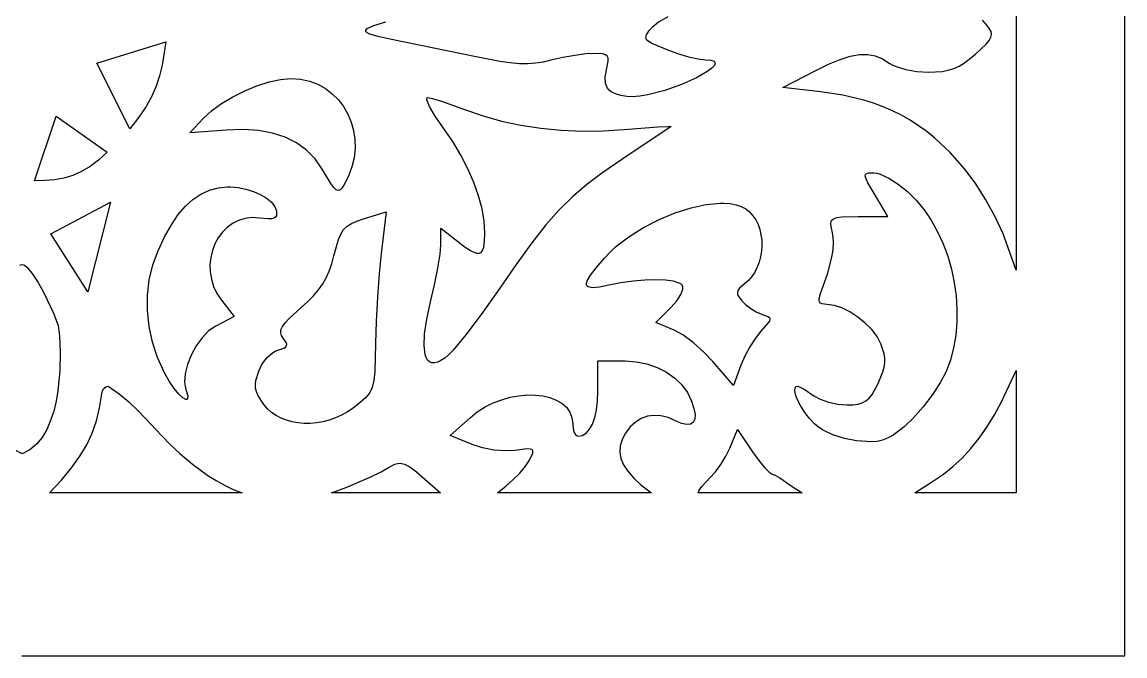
# Model space of a CAD drawing. Extents: x -213 to 423, y -34 to 331.
# Drawn here: x 105 to 423.3, y -34.4 to 148.5 of the extents above; entities that cross this region are included whole.
import ezdxf

# ---------------------------------------------------------------- set-up
doc = ezdxf.new("R2010")
doc.units = 0

msp = doc.modelspace()

# ---------------------------------------------------------------- linework, layer by layer
at = {"layer": 'Layer 1'}
for p, q in [((423.293738, -34.441721), (423.293738, 331.44174)), ((391.878876, 207.281601), (391.878876, 76.939031)), ((291.389237, 150.012524), (288.650028, 148.476105)), ((204.242606, 146.202307), (204.620023, 146.612184)), ((204.620023, 146.612184), (206.514944, 147.504421)), ((206.514944, 147.504421), (209.978908, 148.529751)), ((286.79521, 146.97424), (285.82303, 145.861003)), ((288.650028, 148.476105), (286.79521, 146.97424)), ((383.518043, 147.512226), (382.140691, 149.019485)), ((384.224898, 146.576519), (383.518043, 147.512226)), ((384.660829, 145.737425), (384.224898, 146.576519)), ((204.235433, 145.809302), (204.242606, 146.202307)), ((204.591164, 145.4277), (204.235433, 145.809302)), ((205.302462, 145.052034), (204.591164, 145.4277)), ((207.762397, 144.296639), (205.302462, 145.052034)), ((211.556527, 143.499378), (207.762397, 144.296639)), ((235.554235, 138.569309), (211.556527, 143.499378)), ((285.191857, 144.969951), (284.945666, 144.234687)), ((284.945666, 144.234687), (285.12843, 143.588814)), ((285.12843, 143.588814), (285.784125, 142.965938)), ((285.82303, 145.861003), (285.191857, 144.969951)), ((384.092594, 143.176226), (384.619726, 144.099639)), ((384.619726, 144.099639), (384.800788, 144.932585)), ((384.800788, 144.932585), (384.660829, 145.737425)), ((126.57236, 136.681948), (146.486666, 142.758545)), ((146.486666, 142.758545), (145.373124, 136.036071)), ((146.486666, 142.758545), (146.486666, 142.758545)), ((285.784125, 142.965938), (286.956726, 142.299661)), ((286.956726, 142.299661), (291.028543, 140.571323)), ((291.028543, 140.571323), (294.18578, 139.429394)), ((380.184293, 139.239587), (383.194344, 142.099987)), ((383.194344, 142.099987), (384.092594, 143.176226)), ((242.916473, 137.130176), (235.554235, 138.569309)), ((245.879089, 136.713834), (242.916473, 137.130176)), ((255.349273, 136.949614), (253.132219, 136.615812)), ((257.638124, 137.458059), (255.349273, 136.949614)), ((261.060854, 138.227776), (257.638124, 137.458059)), ((264.564535, 138.858833), (261.060854, 138.227776)), ((267.738118, 139.285597), (264.564535, 138.858833)), ((270.170554, 139.442434), (267.738118, 139.285597)), ((272.602061, 139.292141), (270.170554, 139.442434)), ((273.361391, 139.050047), (272.602061, 139.292141)), ((273.851786, 138.648453), (273.361391, 139.050047)), ((273.654235, 134.724031), (274.131816, 137.222154)), ((274.099758, 138.051206), (273.851786, 138.648453)), ((274.131816, 137.222154), (274.099758, 138.051206)), ((294.18578, 139.429394), (297.343371, 138.495737)), ((297.343371, 138.495737), (300.134896, 137.865654)), ((300.134896, 137.865654), (302.193932, 137.634448)), ((302.193932, 137.634448), (303.781865, 137.517369)), ((303.781865, 137.517369), (304.706029, 137.18619)), ((304.706029, 137.18619), (305.025635, 136.671001)), ((337.769297, 136.355479), (341.083978, 137.730749)), ((341.083978, 137.730749), (344.032629, 138.652735)), ((344.032629, 138.652735), (346.671681, 139.127177)), ((346.671681, 139.127177), (349.057567, 139.159815)), ((349.057567, 139.159815), (351.246719, 138.756389)), ((351.246719, 138.756389), (353.295567, 137.922641)), ((353.295567, 137.922641), (355.260543, 136.664309)), ((376.991189, 136.716051), (380.184293, 139.239587)), ((136.070902, 117.711323), (126.57236, 136.681948)), ((145.373124, 136.036071), (144.630054, 132.976301)), ((248.500402, 136.492764), (245.879089, 136.713834)), ((250.883687, 136.461809), (248.500402, 136.492764)), ((253.132219, 136.615812), (250.883687, 136.461809)), ((273.296323, 132.566392), (273.654235, 134.724031)), ((302.949212, 134.322252), (299.627672, 132.387988)), ((304.088016, 135.208943), (302.949212, 134.322252)), ((304.799893, 136.001889), (304.088016, 135.208943)), ((305.025635, 136.671001), (304.799893, 136.001889)), ((324.57771, 129.599934), (334.032154, 134.521184)), ((334.032154, 134.521184), (337.769297, 136.355479)), ((355.260543, 136.664309), (356.125777, 136.13031)), ((356.125777, 136.13031), (357.240192, 135.632477)), ((357.240192, 135.632477), (360.030765, 134.7885)), ((360.030765, 134.7885), (363.260658, 134.218765)), ((363.260658, 134.218765), (366.558266, 134.009656)), ((366.558266, 134.009656), (370.587792, 134.258048)), ((370.587792, 134.258048), (372.318795, 134.597965)), ((372.318795, 134.597965), (373.928894, 135.107858)), ((373.928894, 135.107858), (375.469291, 135.807347)), ((375.469291, 135.807347), (376.991189, 136.716051)), ((144.630054, 132.976301), (143.663423, 130.018149)), ((172.77312, 130.124217), (176.264742, 131.236901)), ((176.264742, 131.236901), (179.572004, 131.950114)), ((179.572004, 131.950114), (182.558193, 132.20167)), ((182.558193, 132.20167), (185.318612, 132.005812)), ((182.558193, 132.20167), (182.558193, 132.20167)), ((185.318612, 132.005812), (187.908483, 131.438454)), ((187.908483, 131.438454), (190.312746, 130.529913)), ((190.312746, 130.529913), (192.516339, 129.310507)), ((273.39854, 130.788807), (273.296323, 132.566392)), ((273.959333, 129.400153), (273.39854, 130.788807)), ((299.627672, 132.387988), (295.308961, 130.439805)), ((143.663423, 130.018149), (142.398713, 127.087095)), ((165.783651, 126.949177), (169.233852, 128.674247)), ((169.233852, 128.674247), (172.77312, 130.124217)), ((192.516339, 129.310507), (194.504199, 127.810555)), ((194.504199, 127.810555), (196.261264, 126.060374)), ((274.411211, 128.85445), (273.959333, 129.400153)), ((274.977152, 128.409309), (274.411211, 128.85445)), ((276.23693, 127.800077), (274.977152, 128.409309)), ((277.812288, 127.316008), (276.23693, 127.800077)), ((285.57477, 127.464514), (283.258126, 127.088099)), ((290.466764, 128.718411), (285.57477, 127.464514)), ((295.308961, 130.439805), (290.466764, 128.718411)), ((335.443266, 128.409309), (324.57771, 129.599934)), ((341.884832, 127.445724), (335.443266, 128.409309)), ((347.893681, 126.003074), (341.884832, 127.445724)), ((142.398713, 127.087095), (140.761403, 124.10862)), ((159.697303, 122.922474), (162.55923, 125.01119)), ((162.55923, 125.01119), (165.783651, 126.949177)), ((196.261264, 126.060374), (197.772474, 124.090281)), ((221.768033, 126.579523), (222.016388, 126.760073)), ((221.793416, 126.061984), (221.768033, 126.579523)), ((222.589306, 124.16061), (221.793416, 126.061984)), ((222.016388, 126.760073), (223.471036, 126.477649)), ((222.016388, 126.760073), (222.016388, 126.760073)), ((224.251879, 121.345287), (222.589306, 124.16061)), ((223.471036, 126.477649), (226.028076, 125.708548)), ((226.028076, 125.708548), (233.005416, 123.179378)), ((279.502457, 127.005968), (277.812288, 127.316008)), ((281.106666, 126.918823), (279.502457, 127.005968)), ((283.258126, 127.088099), (281.106666, 126.918823)), ((350.748225, 125.095406), (347.893681, 126.003074)), ((353.509458, 124.05994), (350.748225, 125.095406)), ((108.589513, 102.709448), (114.851318, 121.327295)), ((114.851318, 121.327295), (129.570971, 110.999726)), ((114.851318, 121.327295), (114.851318, 121.327295)), ((138.676972, 121.008202), (136.070902, 117.711323)), ((140.761403, 124.10862), (138.676972, 121.008202)), ((157.334582, 120.745212), (159.697303, 122.922474)), ((197.772474, 124.090281), (199.022766, 121.930596)), ((199.022766, 121.930596), (199.997079, 119.611635)), ((226.628957, 117.905351), (224.251879, 121.345287)), ((233.005416, 123.179378), (238.018872, 121.411214)), ((238.018872, 121.411214), (243.33336, 119.931224)), ((356.182333, 122.893997), (353.509458, 124.05994)), ((358.771807, 121.5949), (356.182333, 122.893997)), ((361.282836, 120.159973), (358.771807, 121.5949)), ((153.418749, 116.573615), (157.334582, 120.745212)), ((199.997079, 119.611635), (200.680351, 117.163717)), ((229.284593, 114.044358), (226.628957, 117.905351)), ((243.33336, 119.931224), (248.898743, 118.745547)), ((248.898743, 118.745547), (254.664881, 117.860324)), ((254.664881, 117.860324), (260.581637, 117.281692)), ((292.316154, 118.381601), (278.116874, 108.821323)), ((278.734235, 117.44674), (288.46769, 118.235983)), ((288.46769, 118.235983), (291.35016, 118.404441)), ((291.35016, 118.404441), (292.316154, 118.381601)), ((363.720376, 118.586536), (361.282836, 120.159973)), ((366.089381, 116.871914), (363.720376, 118.586536)), ((163.887429, 117.332087), (153.418749, 116.573615)), ((168.768458, 117.479602), (163.887429, 117.332087)), ((173.236713, 117.184746), (168.768458, 117.479602)), ((177.296754, 116.44573), (173.236713, 117.184746)), ((180.953144, 115.260762), (177.296754, 116.44573)), ((184.210442, 113.628051), (180.953144, 115.260762)), ((200.680351, 117.163717), (201.057519, 114.617159)), ((201.057519, 114.617159), (201.113522, 112.00228)), ((260.581637, 117.281692), (266.598874, 117.015792)), ((266.598874, 117.015792), (272.666452, 117.068761)), ((272.666452, 117.068761), (278.734235, 117.44674)), ((368.394809, 115.013428), (366.089381, 116.871914)), ((372.834751, 110.854154), (368.394809, 115.013428)), ((187.07321, 111.545808), (184.210442, 113.628051)), ((189.54601, 109.012241), (187.07321, 111.545808)), ((201.113522, 112.00228), (200.833299, 109.349397)), ((231.640555, 110.118318), (229.284593, 114.044358)), ((127.06678, 108.667246), (124.587483, 106.795435)), ((129.570971, 110.999726), (127.06678, 108.667246)), ((191.633402, 106.025559), (189.54601, 109.012241)), ((200.833299, 109.349397), (200.201787, 106.688829)), ((233.680073, 106.170032), (231.640555, 110.118318)), ((278.116874, 108.821323), (272.622006, 105.056849)), ((377.079849, 106.087295), (372.834751, 110.854154)), ((122.103705, 105.339128), (119.586072, 104.253163)), ((124.587483, 106.795435), (122.103705, 105.339128)), ((194.116831, 101.95524), (191.633402, 106.025559)), ((200.201787, 106.688829), (199.203926, 104.050893)), ((235.386375, 102.2423), (233.680073, 106.170032)), ((272.622006, 105.056849), (267.948559, 101.575406)), ((380.034867, 102.069007), (377.079849, 106.087295)), ((111.536305, 102.765682), (108.589513, 102.709448)), ((114.331747, 103.011604), (111.536305, 102.765682)), ((117.005211, 103.492376), (114.331747, 103.011604)), ((119.586072, 104.253163), (117.005211, 103.492376)), ((194.973263, 100.76421), (194.116831, 101.95524)), ((199.203926, 104.050893), (197.824652, 101.465906)), ((236.742692, 98.377922), (235.386375, 102.2423)), ((348.330248, 104.016304), (348.376769, 104.532797)), ((348.575097, 103.230069), (348.330248, 104.016304)), ((348.376769, 104.532797), (348.71243, 104.836062)), ((349.113541, 102.117579), (348.575097, 103.230069)), ((348.71243, 104.836062), (349.335004, 104.982612)), ((351.080126, 98.687781), (349.113541, 102.117579)), ((349.335004, 104.982612), (350.242265, 105.028962)), ((350.242265, 105.028962), (350.841987, 105.028962)), ((350.242265, 105.028962), (350.242265, 105.028962)), ((350.841987, 105.028962), (351.670887, 104.918185)), ((351.670887, 104.918185), (352.687954, 104.600725)), ((352.687954, 104.600725), (355.127666, 103.434999)), ((355.127666, 103.434999), (357.843275, 101.710264)), ((383.099613, 97.207445), (380.034867, 102.069007)), ((154.295244, 97.334801), (156.597432, 98.849274)), ((156.597432, 98.849274), (159.056951, 99.943776)), ((159.056951, 99.943776), (161.700207, 100.645698)), ((161.700207, 100.645698), (164.160832, 100.901462)), ((164.160832, 100.901462), (165.007499, 100.901462)), ((164.160832, 100.901462), (164.160832, 100.901462)), ((165.007499, 100.901462), (167.306005, 100.716903)), ((167.306005, 100.716903), (169.572772, 100.279298)), ((169.572772, 100.279298), (171.73391, 99.61822)), ((171.73391, 99.61822), (173.715526, 98.763243)), ((173.715526, 98.763243), (175.44373, 97.743943)), ((195.653576, 100.076451), (194.973263, 100.76421)), ((196.21832, 99.847352), (195.653576, 100.076451)), ((196.728046, 100.032302), (196.21832, 99.847352)), ((197.243306, 100.586691), (196.728046, 100.032302)), ((197.824652, 101.465906), (197.243306, 100.586691)), ((267.948559, 101.575406), (263.829032, 98.093846)), ((354.819571, 92.346601), (351.080126, 98.687781)), ((357.843275, 101.710264), (360.516932, 99.605003)), ((360.516932, 99.605003), (363.042915, 97.124611)), ((113.23736, 87.407712), (130.514652, 96.474101)), ((130.514652, 96.474101), (123.997082, 70.650767)), ((130.514652, 96.474101), (130.514652, 96.474101)), ((152.123982, 95.372962), (154.295244, 97.334801)), ((175.44373, 97.743943), (176.84463, 96.589892)), ((176.84463, 96.589892), (177.844336, 95.330665)), ((237.732253, 94.619699), (236.742692, 98.377922)), ((263.829032, 98.093846), (259.995923, 94.329026)), ((298.062576, 94.886916), (302.464701, 95.833684)), ((302.464701, 95.833684), (306.524293, 96.218337)), ((306.524293, 96.218337), (307.494432, 96.218337)), ((306.524293, 96.218337), (306.524293, 96.218337)), ((307.494432, 96.218337), (309.364866, 96.090875)), ((309.364866, 96.090875), (311.063527, 95.781801)), ((311.063527, 95.781801), (312.56955, 95.283097)), ((363.042915, 97.124611), (365.342948, 94.338991)), ((385.912762, 92.115912), (383.099613, 97.207445)), ((148.068611, 89.997619), (150.05724, 92.936366)), ((150.05724, 92.936366), (152.123982, 95.372962)), ((177.844336, 95.330665), (178.368957, 93.995837)), ((178.380249, 92.652875), (178.126544, 92.20775)), ((178.368957, 93.995837), (178.454835, 93.24629)), ((178.454835, 93.24629), (178.380249, 92.652875)), ((203.539652, 91.72924), (210.030763, 93.766531)), ((210.030763, 93.766531), (208.593193, 81.736809)), ((210.030763, 93.766531), (210.030763, 93.766531)), ((238.338288, 91.010432), (237.732253, 94.619699)), ((259.995923, 94.329026), (256.18173, 89.9978)), ((288.8436, 91.520288), (293.471136, 93.431346)), ((293.471136, 93.431346), (298.062576, 94.886916)), ((312.56955, 95.283097), (313.862071, 94.58674)), ((313.862071, 94.58674), (314.977561, 93.687012)), ((314.977561, 93.687012), (315.938801, 92.617998)), ((315.938801, 92.617998), (316.746233, 91.403016)), ((341.604974, 92.24655), (346.299988, 92.346601)), ((346.299988, 92.346601), (354.819571, 92.346601)), ((365.342948, 94.338991), (367.410396, 91.286193)), ((146.131689, 86.529328), (148.068611, 89.997619)), ((164.172243, 89.221094), (162.7959, 87.837507)), ((165.733189, 90.368079), (164.172243, 89.221094)), ((167.463503, 91.245566), (165.733189, 90.368079)), ((169.347945, 91.82066), (167.463503, 91.245566)), ((171.371277, 92.060465), (169.347945, 91.82066)), ((173.518263, 91.932087), (171.371277, 92.060465)), ((176.104151, 91.68372), (173.518263, 91.932087)), ((177.007151, 91.731013), (176.104151, 91.68372)), ((177.675063, 91.903076), (177.007151, 91.731013)), ((178.126544, 92.20775), (177.675063, 91.903076)), ((197.786717, 88.589548), (198.785137, 89.580732)), ((198.785137, 89.580732), (200.032817, 90.379387)), ((200.032817, 90.379387), (201.595681, 91.068046)), ((201.595681, 91.068046), (203.539652, 91.72924)), ((238.544027, 87.59292), (238.338288, 91.010432)), ((256.18173, 89.9978), (252.118952, 84.817024)), ((280.093115, 86.544958), (284.333187, 89.207053)), ((284.333187, 89.207053), (288.8436, 91.520288)), ((316.746233, 91.403016), (317.400299, 90.065384)), ((317.400299, 90.065384), (317.901441, 88.628421)), ((338.446391, 90.462256), (338.637245, 91.208842)), ((338.534639, 89.447002), (338.446391, 90.462256)), ((338.829932, 88.122087), (338.534639, 89.447002)), ((338.637245, 91.208842), (339.179256, 91.727756)), ((339.179256, 91.727756), (340.144481, 92.059993)), ((340.144481, 92.059993), (341.604974, 92.24655)), ((367.410396, 91.286193), (369.238625, 88.004262)), ((388.112988, 87.407712), (385.912762, 92.115912)), ((123.997082, 70.650767), (113.23736, 87.407712)), ((144.220068, 82.504101), (146.131689, 86.529328)), ((161.6194, 86.250212), (160.65798, 84.492104)), ((162.7959, 87.837507), (161.6194, 86.250212)), ((196.273959, 85.699469), (196.971632, 87.323305)), ((196.971632, 87.323305), (197.786717, 88.589548)), ((225.861666, 84.250351), (225.861666, 88.986392)), ((225.861666, 88.986392), (230.632985, 85.238128)), ((238.472584, 85.241763), (238.544027, 87.59292)), ((276.276605, 83.587313), (280.093115, 86.544958)), ((317.901441, 88.628421), (318.250102, 87.115446)), ((318.250102, 87.115446), (318.446725, 85.549775)), ((339.09698, 86.553497), (338.829932, 88.122087)), ((339.164504, 84.778154), (339.09698, 86.553497)), ((369.238625, 88.004262), (370.821003, 84.531248)), ((391.878876, 76.939031), (388.112988, 87.407712)), ((160.65798, 84.492104), (159.926878, 82.596079)), ((194.967152, 81.048892), (196.273959, 85.699469)), ((225.628767, 81.480036), (225.861666, 84.250351)), ((230.632985, 85.238128), (232.852319, 83.56971)), ((232.852319, 83.56971), (234.630662, 82.435213)), ((237.766907, 82.369598), (238.22845, 83.505133)), ((238.22845, 83.505133), (238.472584, 85.241763)), ((252.118952, 84.817024), (247.540089, 78.503552)), ((274.575066, 82.014321), (276.276605, 83.587313)), ((318.49175, 83.954729), (318.385621, 82.353624)), ((318.446725, 85.549775), (318.49175, 83.954729)), ((338.705525, 80.633826), (339.033641, 82.802713)), ((339.033641, 82.802713), (339.164504, 84.778154)), ((370.821003, 84.531248), (372.150894, 80.905197)), ((142.698439, 78.392973), (144.220068, 82.504101)), ((159.441333, 80.595032), (159.216581, 78.521859)), ((159.926878, 82.596079), (159.441333, 80.595032)), ((194.341325, 78.735753), (194.967152, 81.048892)), ((208.593193, 81.736809), (208.022889, 75.964568)), ((224.994397, 77.441631), (225.628767, 81.480036)), ((234.630662, 82.435213), (236.01273, 81.848072)), ((236.01273, 81.848072), (237.043239, 81.821723)), ((237.043239, 81.821723), (237.440633, 82.023043)), ((237.440633, 82.023043), (237.766907, 82.369598)), ((270.682914, 77.61462), (273.036874, 80.387434)), ((273.036874, 80.387434), (274.575066, 82.014321)), ((318.12878, 80.769779), (317.721669, 79.226513)), ((318.385621, 82.353624), (318.12878, 80.769779)), ((337.462083, 75.742326), (338.705525, 80.633826)), ((372.150894, 80.905197), (373.221666, 77.164156)), ((104.351325, 78.346777), (104.999999, 78.579448)), ((104.999999, 78.579448), (105.648673, 78.346777)), ((104.999999, 78.579448), (104.999999, 78.579448)), ((105.648673, 78.346777), (106.362778, 77.805408)), ((106.362778, 77.805408), (107.931651, 75.961585)), ((141.681245, 74.112092), (142.698439, 78.392973)), ((159.216581, 78.521859), (159.26786, 76.409453)), ((159.26786, 76.409453), (159.61041, 74.290712)), ((192.757047, 74.711146), (193.61384, 76.637755)), ((193.61384, 76.637755), (194.341325, 78.735753)), ((224.055033, 72.677882), (224.994397, 77.441631)), ((247.540089, 78.503552), (242.177638, 70.77424)), ((269.034728, 75.431704), (270.682914, 77.61462)), ((317.16473, 77.747144), (316.458405, 76.354991)), ((317.721669, 79.226513), (317.16473, 77.747144)), ((373.221666, 77.164156), (374.026684, 73.346174)), ((107.931651, 75.961585), (109.595356, 73.377996)), ((109.595356, 73.377996), (111.242631, 70.384655)), ((141.166243, 69.704939), (141.681245, 74.112092)), ((159.61041, 74.290712), (160.259466, 72.198529)), ((191.743293, 72.912172), (192.757047, 74.711146)), ((208.022889, 75.964568), (207.531221, 69.140036)), ((267.899402, 73.179458), (268.098546, 73.800318)), ((268.098546, 73.800318), (269.034728, 75.431704)), ((277.809587, 73.269875), (274.315693, 72.573406)), ((281.321177, 73.761037), (277.809587, 73.269875)), ((284.722355, 74.047687), (281.321177, 73.761037)), ((287.885009, 74.130622), (284.722355, 74.047687)), ((290.681029, 74.010636), (287.885009, 74.130622)), ((292.982305, 73.688526), (290.681029, 74.010636)), ((294.660726, 73.165087), (292.982305, 73.688526)), ((314.59937, 73.925602), (313.447543, 72.935003)), ((315.603138, 75.07337), (314.59937, 73.925602)), ((316.458405, 76.354991), (315.603138, 75.07337)), ((335.443266, 70.156878), (337.462083, 75.742326)), ((374.026684, 73.346174), (374.559315, 69.489299)), ((111.242631, 70.384655), (114.042851, 64.488784)), ((160.259466, 72.198529), (161.230269, 70.1658)), ((161.230269, 70.1658), (162.538054, 68.22542)), ((189.134293, 69.52212), (190.544925, 71.197081)), ((190.544925, 71.197081), (191.743293, 72.912172)), ((222.907152, 67.731531), (224.055033, 72.677882)), ((242.177638, 70.77424), (237.460151, 64.116507)), ((267.880595, 72.682091), (267.899402, 73.179458)), ((268.042904, 72.303423), (267.880595, 72.682091)), ((268.387106, 72.038656), (268.042904, 72.303423)), ((269.624306, 71.831643), (268.387106, 72.038656)), ((271.598426, 72.022683), (269.624306, 71.831643)), ((274.315693, 72.573406), (271.598426, 72.022683)), ((295.226332, 72.828118), (294.660726, 73.165087)), ((295.077818, 69.876224), (295.671537, 71.395474)), ((295.588182, 72.441115), (295.226332, 72.828118)), ((295.721221, 71.990235), (295.588182, 72.441115)), ((295.671537, 71.395474), (295.721221, 71.990235)), ((311.667325, 71.172453), (311.483604, 70.629295)), ((311.483604, 70.629295), (311.498524, 70.067324)), ((311.498524, 70.067324), (311.708361, 69.461944)), ((312.053407, 71.721393), (311.667325, 71.172453)), ((313.447543, 72.935003), (312.053407, 71.721393)), ((335.019501, 68.699422), (335.443266, 70.156878)), ((141.151194, 65.214993), (141.166243, 69.704939)), ((162.538054, 68.22542), (166.224582, 63.533476)), ((185.565624, 66.117573), (187.483743, 67.843535)), ((187.483743, 67.843535), (189.134293, 69.52212)), ((207.531221, 69.140036), (207.171458, 62.116165)), ((221.792626, 62.727062), (222.907152, 67.731531)), ((292.28971, 66.232226), (293.914663, 68.087198)), ((293.914663, 68.087198), (295.077818, 69.876224)), ((311.708361, 69.461944), (312.697904, 68.022573)), ((312.697904, 68.022573), (313.839549, 66.886838)), ((313.839549, 66.886838), (315.289459, 65.79307)), ((335.01671, 68.152225), (335.019501, 68.699422)), ((335.157978, 67.71802), (335.01671, 68.152225)), ((335.446802, 67.390786), (335.157978, 67.71802)), ((335.886682, 67.164502), (335.446802, 67.390786)), ((337.233599, 66.990698), (335.886682, 67.164502)), ((339.322242, 66.727588), (337.233599, 66.990698)), ((374.559315, 69.489299), (374.812925, 65.631576)), ((114.042851, 64.488784), (115.442221, 60.914101)), ((141.633855, 60.685735), (141.151194, 65.214993)), ((182.031925, 62.9052), (185.565624, 66.117573)), ((237.460151, 64.116507), (233.020366, 58.260175)), ((287.871182, 61.822503), (292.28971, 66.232226)), ((315.289459, 65.79307), (316.861321, 64.865963)), ((316.861321, 64.865963), (318.368821, 64.230212)), ((318.368821, 64.230212), (320.238914, 63.53943)), ((341.575002, 65.987341), (339.322242, 66.727588)), ((343.890359, 64.843581), (341.575002, 65.987341)), ((346.166789, 63.36993), (343.890359, 64.843581)), ((374.812925, 65.631576), (374.78088, 61.811055)), ((115.442221, 60.914101), (115.792727, 57.825499)), ((142.611986, 56.160643), (141.633855, 60.685735)), ((160.879999, 60.76417), (158.831648, 59.352922)), ((166.224582, 63.533476), (160.879999, 60.76417)), ((179.706284, 59.66634), (180.118021, 60.591787)), ((180.118021, 60.591787), (180.88494, 61.657293)), ((180.88494, 61.657293), (182.031925, 62.9052)), ((207.171458, 62.116165), (206.996874, 55.745906)), ((221.154694, 58.519629), (221.792626, 62.727062)), ((293.171654, 59.626462), (287.871182, 61.822503)), ((320.165216, 61.492013), (318.192432, 59.282503)), ((320.664906, 62.22036), (320.165216, 61.492013)), ((320.238914, 63.53943), (320.699943, 63.190765)), ((320.842545, 62.768843), (320.664906, 62.22036)), ((320.699943, 63.190765), (320.842545, 62.768843)), ((348.302772, 61.640012), (346.166789, 63.36993)), ((350.196786, 59.727451), (348.302772, 61.640012)), ((374.78088, 61.811055), (374.456547, 58.065782)), ((115.792727, 57.825499), (116.00076, 53.329569)), ((156.916899, 57.384209), (155.208019, 55.011579)), ((158.831648, 59.352922), (156.916899, 57.384209)), ((179.624846, 58.838611), (179.706284, 59.66634)), ((179.848823, 58.066261), (179.624846, 58.838611)), ((180.353332, 57.306948), (179.848823, 58.066261)), ((181.231932, 56.011059), (180.353332, 57.306948)), ((220.986878, 55.135541), (221.154694, 58.519629)), ((233.020366, 58.260175), (229.358036, 53.838844)), ((295.69419, 58.228509), (293.171654, 59.626462)), ((298.649894, 56.043026), (295.69419, 58.228509)), ((316.626988, 57.315447), (315.024992, 54.815694)), ((318.192432, 59.282503), (316.626988, 57.315447)), ((351.74731, 57.70587), (350.196786, 59.727451)), ((352.852821, 55.648892), (351.74731, 57.70587)), ((374.456547, 58.065782), (373.833292, 54.433806)), ((144.083346, 51.683197), (142.611986, 56.160643)), ((155.208019, 55.011579), (153.777277, 52.388579)), ((178.827568, 53.805628), (180.524122, 54.387055)), ((180.524122, 54.387055), (181.026411, 54.711664)), ((181.026411, 54.711664), (181.307219, 55.07998)), ((181.373432, 55.507834), (181.231932, 56.011059)), ((181.307219, 55.07998), (181.373432, 55.507834)), ((206.996874, 55.745906), (206.798098, 47.666495)), ((221.282704, 52.601108), (220.986878, 55.135541)), ((301.671062, 53.369435), (298.649894, 56.043026)), ((315.024992, 54.815694), (313.573549, 52.104155)), ((353.819252, 52.771065), (352.852821, 55.648892)), ((373.833292, 54.433806), (372.90448, 50.953173)), ((116.00076, 53.329569), (115.901016, 47.909903)), ((146.045693, 47.296878), (144.083346, 51.683197)), ((153.777277, 52.388579), (152.69694, 49.668756)), ((174.304164, 49.8304), (175.695473, 51.644961)), ((175.695473, 51.644961), (177.263767, 53.03614)), ((177.263767, 53.03614), (178.057572, 53.51099)), ((178.057572, 53.51099), (178.827568, 53.805628)), ((221.60246, 51.660734), (221.282704, 52.601108)), ((222.035697, 50.942639), (221.60246, 51.660734)), ((222.581607, 50.450113), (222.035697, 50.942639)), ((226.972916, 51.486115), (225.875784, 50.801468)), ((227.97459, 52.364304), (226.972916, 51.486115)), ((229.358036, 53.838844), (227.97459, 52.364304)), ((304.389988, 50.507156), (301.671062, 53.369435)), ((313.573549, 52.104155), (312.459765, 49.50174)), ((354.021468, 51.49314), (353.819252, 52.771065)), ((354.030608, 50.239391), (354.021468, 51.49314)), ((372.90448, 50.953173), (371.663479, 47.661931)), ((115.901016, 47.909903), (115.328192, 42.050094)), ((152.69694, 49.668756), (152.039277, 47.005658)), ((172.447651, 45.063337), (173.271318, 47.790767)), ((173.271318, 47.790767), (174.304164, 49.8304)), ((223.23938, 50.186444), (222.581607, 50.450113)), ((224.008207, 50.154921), (223.23938, 50.186444)), ((224.887278, 50.358833), (224.008207, 50.154921)), ((225.875784, 50.801468), (224.887278, 50.358833)), ((271.149513, 50.692365), (279.051735, 50.692365)), ((271.149513, 41.996392), (271.149513, 50.692365)), ((271.149513, 50.692365), (271.149513, 50.692365)), ((279.051735, 50.692365), (282.24921, 50.470333)), ((282.24921, 50.470333), (285.334883, 49.827805)), ((285.334883, 49.827805), (288.250258, 48.80012)), ((288.250258, 48.80012), (290.936835, 47.422619)), ((310.316654, 43.583892), (304.389988, 50.507156)), ((312.459765, 49.50174), (310.316654, 43.583892)), ((353.452431, 47.554967), (353.842365, 48.947454)), ((353.842365, 48.947454), (354.030608, 50.239391)), ((387.689654, 38.918406), (391.878876, 47.923059)), ((391.878876, 47.923059), (391.878876, 12.645278)), ((391.878876, 47.923059), (391.878876, 47.923059)), ((147.422233, 44.855557), (146.045693, 47.296878)), ((148.832781, 42.780559), (147.422233, 44.855557)), ((152.039277, 47.005658), (151.876554, 44.552831)), ((172.316095, 43.905938), (172.447651, 45.063337)), ((206.526114, 45.007099), (206.041251, 42.987522)), ((206.798098, 47.666495), (206.526114, 45.007099)), ((290.936835, 47.422619), (293.336117, 45.730641)), ((293.336117, 45.730641), (295.389605, 43.759528)), ((352.050265, 44.218892), (353.452431, 47.554967)), ((370.103654, 44.598128), (367.818944, 41.098702)), ((371.663479, 47.661931), (370.103654, 44.598128)), ((115.328192, 42.050094), (114.812716, 39.106258)), ((128.045207, 41.176184), (128.19134, 42.055679)), ((128.19134, 42.055679), (128.582121, 42.776451)), ((128.582121, 42.776451), (129.158647, 43.263739)), ((129.158647, 43.263739), (129.862013, 43.442781)), ((129.862013, 43.442781), (132.998587, 41.168602)), ((129.862013, 43.442781), (129.862013, 43.442781)), ((150.175031, 41.151178), (148.832781, 42.780559)), ((151.876554, 44.552831), (152.00338, 43.453253)), ((152.00338, 43.453253), (152.281041, 42.463823)), ((152.281041, 42.463823), (152.814896, 40.675707)), ((172.382297, 42.816914), (172.316095, 43.905938)), ((172.654435, 41.744387), (172.382297, 42.816914)), ((173.14069, 40.63648), (172.654435, 41.744387)), ((205.270146, 41.397474), (204.139438, 40.026664)), ((206.041251, 42.987522), (205.270146, 41.397474)), ((271.046312, 39.133942), (271.149513, 41.996392)), ((295.389605, 43.759528), (297.038802, 41.544619)), ((297.038802, 41.544619), (298.22521, 39.121253)), ((327.980626, 42.283761), (328.164024, 43.114848)), ((328.214223, 41.0199), (327.980626, 42.283761)), ((328.164024, 43.114848), (328.429418, 43.329571)), ((328.429418, 43.329571), (328.819849, 43.389865)), ((328.819849, 43.389865), (329.559646, 43.157735)), ((329.559646, 43.157735), (330.694697, 42.568262)), ((330.694697, 42.568262), (333.529432, 40.673476)), ((350.307052, 41.040974), (352.050265, 44.218892)), ((114.812716, 39.106258), (114.116982, 36.233733)), ((127.368464, 37.14363), (128.045207, 41.176184)), ((132.998587, 41.168602), (135.768226, 38.85284)), ((135.768226, 38.85284), (138.274369, 36.494534)), ((151.346675, 40.046708), (150.175031, 41.151178)), ((152.245405, 39.546444), (151.346675, 40.046708)), ((152.560457, 39.547668), (152.245405, 39.546444)), ((152.768915, 39.729679), (152.560457, 39.547668)), ((152.814896, 40.675707), (152.768915, 39.729679)), ((174.788263, 38.107017), (173.14069, 40.63648)), ((202.575764, 38.664803), (200.505763, 37.101601)), ((204.139438, 40.026664), (202.575764, 38.664803)), ((238.616669, 37.408174), (240.974878, 38.583994)), ((240.974878, 38.583994), (243.407844, 39.515727)), ((243.407844, 39.515727), (245.875634, 40.205778)), ((245.875634, 40.205778), (248.338321, 40.656552)), ((248.338321, 40.656552), (250.755975, 40.870454)), ((250.755975, 40.870454), (253.088664, 40.849889)), ((253.088664, 40.849889), (255.296461, 40.597262)), ((255.296461, 40.597262), (257.339434, 40.114977)), ((257.339434, 40.114977), (259.177655, 39.405439)), ((259.177655, 39.405439), (260.771194, 38.471054)), ((260.771194, 38.471054), (262.08012, 37.314225)), ((270.743871, 36.57579), (271.046312, 39.133942)), ((298.22521, 39.121253), (298.903085, 36.978849)), ((328.809382, 39.44656), (328.214223, 41.0199)), ((329.71067, 37.687037), (328.809382, 39.44656)), ((333.529432, 40.673476), (335.369074, 39.64026)), ((335.369074, 39.64026), (337.779311, 38.793252)), ((337.779311, 38.793252), (340.448067, 38.220488)), ((340.448067, 38.220488), (343.063266, 38.010003)), ((344.804327, 38.062145), (346.257835, 38.244214)), ((346.257835, 38.244214), (347.479326, 38.594671)), ((347.479326, 38.594671), (348.524336, 39.151976)), ((348.524336, 39.151976), (349.448399, 39.954591)), ((349.448399, 39.954591), (350.307052, 41.040974)), ((367.818944, 41.098702), (365.069829, 37.494159)), ((385.631537, 35.143367), (387.689654, 38.918406)), ((114.116982, 36.233733), (113.220325, 33.492969)), ((126.438561, 33.411583), (127.368464, 37.14363)), ((138.274369, 36.494534), (140.620456, 34.092722)), ((175.822309, 36.89816), (174.788263, 38.107017)), ((177.004718, 35.839312), (175.822309, 36.89816)), ((178.320079, 34.931073), (177.004718, 35.839312)), ((197.155929, 35.051739), (195.395312, 34.263791)), ((198.86455, 35.997476), (197.155929, 35.051739)), ((200.505763, 37.101601), (198.86455, 35.997476)), ((234.284235, 34.314656), (236.373144, 35.985863)), ((236.373144, 35.985863), (238.616669, 37.408174)), ((262.08012, 37.314225), (263.064505, 35.937358)), ((263.064505, 35.937358), (263.684418, 34.342857)), ((270.252923, 34.345782), (270.743871, 36.57579)), ((298.903085, 36.978849), (299.20506, 35.228204)), ((299.20506, 35.228204), (299.138618, 33.878387)), ((330.862656, 35.864626), (329.71067, 37.687037)), ((332.209905, 34.102623), (330.862656, 35.864626)), ((343.063266, 38.010003), (344.804327, 38.062145)), ((365.069829, 37.494159), (362.202821, 34.209274)), ((383.461168, 31.631215), (385.631537, 35.143367)), ((113.220325, 33.492969), (112.102083, 30.944414)), ((125.20955, 29.897357), (126.438561, 33.411583)), ((140.620456, 34.092722), (145.246224, 29.154734)), ((179.752978, 34.17404), (178.320079, 34.931073)), ((181.288005, 33.568813), (179.752978, 34.17404)), ((182.909746, 33.115989), (181.288005, 33.568813)), ((184.602789, 32.816168), (182.909746, 33.115989)), ((186.351723, 32.669946), (184.602789, 32.816168)), ((188.141134, 32.677924), (186.351723, 32.669946)), ((189.955611, 32.840699), (188.141134, 32.677924)), ((191.779741, 33.158869), (189.955611, 32.840699)), ((193.598112, 33.633034), (191.779741, 33.158869)), ((195.395312, 34.263791), (193.598112, 33.633034)), ((228.578054, 29.190545), (234.284235, 34.314656)), ((263.684418, 34.342857), (263.899929, 32.533128)), ((263.899929, 32.533128), (264.013854, 31.142779)), ((268.748451, 30.965572), (269.584205, 32.467761)), ((269.584205, 32.467761), (270.252923, 34.345782)), ((282.03079, 33.040512), (280.505116, 31.639086)), ((283.698862, 34.069259), (282.03079, 33.040512)), ((285.491244, 34.720651), (283.698862, 34.069259)), ((287.389845, 34.990014), (285.491244, 34.720651)), ((289.376577, 34.872671), (287.389845, 34.990014)), ((291.433348, 34.363948), (289.376577, 34.872671)), ((293.542071, 33.45917), (291.433348, 34.363948)), ((295.338347, 32.6688), (293.542071, 33.45917)), ((296.803624, 32.324606), (295.338347, 32.6688)), ((297.930416, 32.417519), (296.803624, 32.324606)), ((298.711243, 32.938469), (297.930416, 32.417519)), ((299.138618, 33.878387), (298.711243, 32.938469)), ((333.696987, 32.524323), (332.209905, 34.102623)), ((334.747904, 31.658965), (333.696987, 32.524323)), ((362.202821, 34.209274), (359.564432, 31.668823)), ((112.102083, 30.944414), (110.741592, 28.648517)), ((123.635485, 26.518267), (125.20955, 29.897357)), ((145.246224, 29.154734), (147.732787, 26.616635)), ((234.919235, 26.562379), (228.578054, 29.190545)), ((264.013854, 31.142779), (264.32426, 30.004234)), ((264.32426, 30.004234), (264.784098, 29.234962)), ((264.784098, 29.234962), (265.346318, 28.952434)), ((265.346318, 28.952434), (266.618773, 29.184064)), ((266.618773, 29.184064), (267.756395, 29.863058)), ((267.756395, 29.863058), (268.748451, 30.965572)), ((279.139929, 29.869656), (278.147937, 28.036142)), ((280.505116, 31.639086), (279.139929, 29.869656)), ((309.258321, 25.521656), (311.480821, 30.883878)), ((311.480821, 30.883878), (315.828821, 24.489795)), ((311.480821, 30.883878), (311.480821, 30.883878)), ((335.995861, 30.840952), (334.747904, 31.658965)), ((338.955119, 29.398395), (335.995861, 30.840952)), ((342.3192, 28.299509), (338.955119, 29.398395)), ((356.274352, 29.181515), (354.80987, 28.371769)), ((359.564432, 31.668823), (356.274352, 29.181515)), ((381.177958, 28.381427), (383.461168, 31.631215)), ((109.11819, 26.665728), (107.211213, 25.056495)), ((110.741592, 28.648517), (109.11819, 26.665728)), ((121.65984, 23.176111), (123.635485, 26.518267)), ((147.732787, 26.616635), (150.473054, 24.031184)), ((237.866695, 25.612555), (234.919235, 26.562379)), ((241.182955, 24.977958), (237.866695, 25.612555)), ((277.591363, 26.216575), (277.473744, 24.399124)), ((278.147937, 28.036142), (277.591363, 26.216575)), ((308.12413, 23.192153), (309.258321, 25.521656)), ((345.832543, 27.647156), (342.3192, 28.299509)), ((350.100507, 27.373675), (345.832543, 27.647156)), ((351.80946, 27.493223), (350.100507, 27.373675)), ((353.35041, 27.817463), (351.80946, 27.493223)), ((354.80987, 28.371769), (353.35041, 27.817463)), ((378.781321, 25.393478), (381.177958, 28.381427)), ((104.999999, 23.881268), (102.788785, 25.056495)), ((107.211213, 25.056495), (104.999999, 23.881268)), ((119.24148, 19.804728), (121.65984, 23.176111)), ((150.473054, 24.031184), (154.200337, 20.888333)), ((244.4718, 24.712239), (241.182955, 24.977958)), ((247.337013, 24.869045), (244.4718, 24.712239)), ((250.626858, 25.286982), (247.337013, 24.869045)), ((251.608711, 25.282358), (250.626858, 25.286982)), ((251.420416, 22.082101), (252.36193, 24.101755)), ((252.199621, 25.100633), (251.608711, 25.282358)), ((252.437918, 24.715776), (252.199621, 25.100633)), ((252.36193, 24.101755), (252.437918, 24.715776)), ((277.473744, 24.399124), (277.798615, 22.571958)), ((277.798615, 22.571958), (278.569514, 20.723245)), ((306.677649, 20.814207), (308.12413, 23.192153)), ((315.828821, 24.489795), (317.619776, 22.000607)), ((373.645411, 20.201003), (376.270667, 22.666845)), ((376.270667, 22.666845), (378.781321, 25.393478)), ((116.332397, 16.321867), (119.24148, 19.804728)), ((154.200337, 20.888333), (158.600575, 17.678578)), ((208.593278, 18.691893), (210.753957, 19.903684)), ((210.753957, 19.903684), (212.526982, 20.87595)), ((212.526982, 20.87595), (213.305882, 21.131635)), ((213.305882, 21.131635), (214.061249, 21.217767)), ((214.061249, 21.217767), (215.36808, 20.952878)), ((214.061249, 21.217767), (214.061249, 21.217767)), ((215.36808, 20.952878), (216.884237, 20.131356)), ((216.884237, 20.131356), (218.781451, 18.699901)), ((248.610325, 18.352479), (250.270717, 20.342485)), ((250.270717, 20.342485), (251.420416, 22.082101)), ((278.569514, 20.723245), (279.789976, 18.841155)), ((305.103782, 18.666708), (306.677649, 20.814207)), ((317.619776, 22.000607), (319.281217, 19.954636)), ((319.281217, 19.954636), (320.627572, 18.564487)), ((370.904964, 17.99543), (373.645411, 20.201003)), ((112.884582, 12.645278), (116.332397, 16.321867)), ((158.600575, 17.678578), (160.977739, 16.17259)), ((160.977739, 16.17259), (163.432765, 14.79865)), ((198.697777, 14.223973), (205.600464, 17.217304)), ((205.600464, 17.217304), (208.593278, 18.691893)), ((218.781451, 18.699901), (221.231457, 16.605212)), ((221.231457, 16.605212), (225.720554, 12.645278)), ((244.647082, 14.603223), (246.661645, 16.357565)), ((246.661645, 16.357565), (248.610325, 18.352479)), ((279.789976, 18.841155), (281.463539, 16.913856)), ((281.463539, 16.913856), (283.593738, 14.929517)), ((301.145758, 14.507315), (303.587432, 17.028545)), ((303.587432, 17.028545), (305.103782, 18.666708)), ((320.627572, 18.564487), (321.473266, 18.042767)), ((321.473266, 18.042767), (322.332606, 17.747905)), ((322.332606, 17.747905), (323.716445, 16.974674)), ((323.716445, 16.974674), (327.294099, 14.462112)), ((362.61596, 12.645278), (368.048738, 16.049601)), ((368.048738, 16.049601), (370.904964, 17.99543)), ((163.432765, 14.79865), (165.935528, 13.606349)), ((165.935528, 13.606349), (168.455902, 12.645278)), ((194.252777, 12.645278), (198.697777, 14.223973)), ((242.212916, 12.645278), (244.647082, 14.603223)), ((283.593738, 14.929517), (286.63646, 12.645278)), ((300.13021, 12.645278), (300.403002, 13.443325)), ((300.403002, 13.443325), (301.145758, 14.507315)), ((327.294099, 14.462112), (330.16921, 12.645278)), ((168.455902, 12.645278), (112.884582, 12.645278)), ((225.720554, 12.645278), (194.252777, 12.645278)), ((286.63646, 12.645278), (242.212916, 12.645278)), ((330.16921, 12.645278), (300.13021, 12.645278)), ((391.878876, 12.645278), (362.61596, 12.645278)), ((104.947082, -34.441721), (105.052916, -34.441721)), ((105.052916, -34.441721), (423.293738, -34.441721))]:
    msp.add_line(p, q, dxfattribs=at)

doc.saveas('drawing.dxf')
